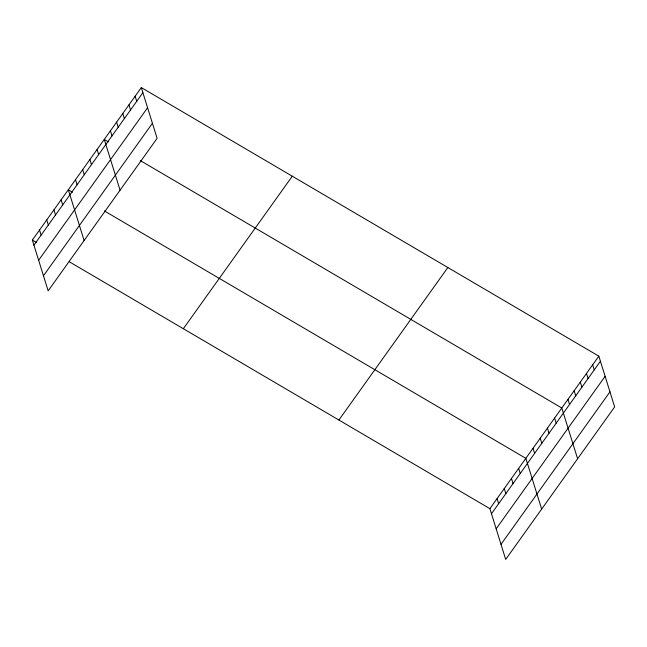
<?xml version="1.0" encoding="UTF-8"?>
<svg xmlns="http://www.w3.org/2000/svg" width="647" height="647" viewBox="0 0 647 647"><rect width="100%" height="100%" fill="white"/><g stroke="black" fill="none" stroke-linecap="round" stroke-linejoin="round"><path stroke-width="0.97" d="M141.305 87.58L157.116 138.337L48.161 290.843L32.35 240.077L141.305 87.58L598.839 356.157L614.65 406.923L505.695 559.42L489.884 508.663L69.261 261.744M33.935 245.173L142.89 92.675M38.634 260.248L147.589 107.742M43.47 275.776L152.425 123.27M183.336 328.716L292.29 176.21M338.899 420.032L447.853 267.526M489.884 508.663L598.839 356.157M491.469 513.758L600.424 361.252M496.168 528.825L605.123 376.319M501.004 544.353L609.959 391.847M108.453 141.887L104.264 139.428L120.067 190.186M140.326 160.602L561.798 408.006L577.609 458.772M72.496 192.216L68.307 189.757L84.118 240.514M104.377 210.93L525.841 458.335L541.652 509.1M32.35 240.077L36.547 242.544M592.668 364.803L594.253 369.89M586.489 373.44L588.074 378.535M580.319 382.086L581.904 387.181M574.14 390.723L575.733 395.818M567.969 399.369L569.554 404.464M554.6 418.075L556.194 423.17M547.411 428.136L548.996 433.231M540.221 438.205L541.806 443.3M533.031 448.274L534.616 453.361M518.651 468.404L520.237 473.499M511.462 478.465L513.047 483.56M504.264 488.534L505.857 493.629M497.074 498.594L498.659 503.689M135.134 96.217L136.719 101.312M128.955 104.863L130.54 109.958M122.784 113.5L124.37 118.595M116.606 122.146L118.199 127.241M110.435 130.783L112.02 135.878M97.066 149.489L98.659 154.584M89.876 159.558L91.462 164.653M82.687 169.627L84.272 174.714M75.497 179.688L77.082 184.783M61.117 199.818L62.702 204.913M53.919 209.887L55.513 214.982M46.73 219.948L48.315 225.043M39.54 230.017L41.125 235.112"/></g></svg>
